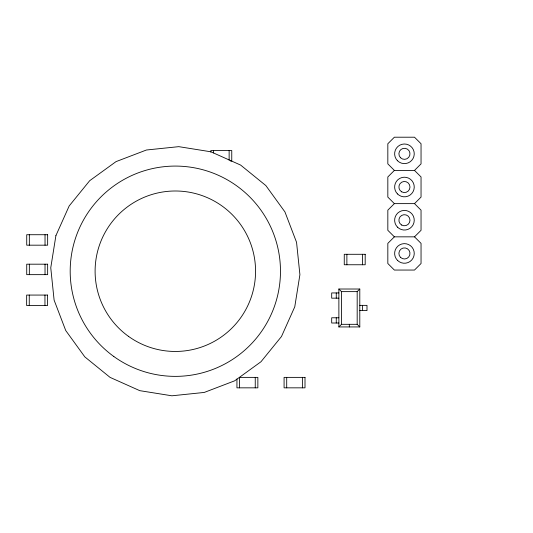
<?xml version="1.0" encoding="UTF-8"?>
<svg xmlns="http://www.w3.org/2000/svg" width="533" height="533" viewBox="0 0 533 533"><rect width="100%" height="100%" fill="white"/><g stroke="black" fill="none" stroke-linecap="round" stroke-linejoin="round"><path stroke-width="0.8" d="M414.507 203.626L421.043 197.09L421.043 176.956L414.507 170.413L394.373 170.413L387.831 176.956L387.831 197.09L394.373 203.626L414.507 203.626L421.043 210.162L421.043 230.303L414.507 236.839L394.373 236.839L387.831 243.374L387.831 263.509L394.373 270.051L414.507 270.051L421.043 263.509L421.043 243.374L414.507 236.839M414.507 170.413L421.043 163.878L421.043 143.743L414.507 137.208L394.373 137.208L387.831 143.743L387.831 163.878L394.373 170.413M394.373 203.626L387.831 210.162L387.831 230.303L394.373 236.839M359.795 326.936L357.183 324.317L357.183 291.631L359.795 289.019L338.875 289.019L338.875 326.936L359.795 326.936L359.795 289.019M338.875 326.936L341.493 324.317L341.493 291.631L338.875 289.019M230.449 160.999L231.755 160.999L231.755 150.539L210.835 150.539L210.835 152.152M341.493 291.631L357.183 291.631M338.875 292.937L331.686 292.937L331.686 298.167L338.875 298.167M359.795 305.362L366.99 305.362L366.99 310.592L359.795 310.592M338.875 317.781L331.686 317.781L331.686 323.011L338.875 323.011M341.493 324.317L357.183 324.317M362.567 254.294L362.567 264.754M362.413 305.362L362.413 310.592M349.335 324.317L349.335 326.936M346.876 254.294L346.876 264.754M336.263 292.937L336.263 298.167M336.263 317.781L336.263 323.011M302.391 377.377L302.391 387.837M286.701 377.377L286.701 387.837M255.247 377.377L255.247 387.837M239.557 387.837L239.557 377.377L257.859 377.377L257.859 387.837L236.938 387.837L236.938 378.99M229.137 150.539L229.137 160.193M213.447 150.539L213.447 152.951M45.032 234.72L45.032 245.18M45.032 264.188L45.032 274.648M44.959 295.069L44.959 305.529M29.342 234.72L29.342 245.18M29.342 264.188L29.342 274.648M29.268 295.069L29.268 305.529M55.898 235.653L50.762 267.773L54.113 300.132L65.726 330.52L84.807 356.87L110.064 377.384L139.759 390.656L171.886 395.799L204.246 392.441L234.633 380.829L260.983 361.747L281.491 336.496L294.769 306.795L299.906 274.675L296.555 242.315L284.942 211.927L265.86 185.577L240.61 165.07L210.908 151.792L178.782 146.655L146.422 150.006L116.034 161.619L89.691 180.7L69.177 205.951L55.898 235.653M47.644 234.72L26.723 234.72L26.723 245.18L47.644 245.18L47.644 234.72M365.185 254.294L344.265 254.294L344.265 264.754L365.185 264.754L365.185 254.294M47.644 264.188L26.723 264.188L26.723 274.648L47.644 274.648L47.644 264.188M47.57 295.069L26.65 295.069L26.65 305.529L47.57 305.529L47.57 295.069M305.003 377.377L284.082 377.377L284.082 387.837L305.003 387.837L305.003 377.377M397.505 160.746A9.807 9.807 0 0 0 413.914 156.349A9.807 9.807 0 0 0 401.902 144.336A9.807 9.807 0 0 0 397.505 160.746M400.516 157.735A5.55 5.55 0 0 0 409.797 155.243A5.55 5.55 0 0 0 403.001 148.454A5.55 5.55 0 0 0 400.516 157.735M397.505 260.377A9.807 9.807 0 0 0 413.914 255.98A9.807 9.807 0 0 0 401.902 243.967A9.807 9.807 0 0 0 397.505 260.377M400.516 257.366A5.55 5.55 0 0 0 409.797 254.881A5.55 5.55 0 0 0 403.001 248.085A5.55 5.55 0 0 0 400.516 257.366M397.505 227.165A9.807 9.807 0 0 0 413.914 222.767A9.807 9.807 0 0 0 401.902 210.762A9.807 9.807 0 0 0 397.505 227.165M401.662 225.033A5.55 5.55 0 0 0 409.984 220.229A5.55 5.55 0 0 0 401.662 215.425A5.55 5.55 0 0 0 401.662 225.033M397.505 193.952A9.807 9.807 0 0 0 413.914 189.561A9.807 9.807 0 0 0 401.902 177.549A9.807 9.807 0 0 0 397.505 193.952M401.662 191.827A5.55 5.55 0 0 0 409.984 187.023A5.55 5.55 0 0 0 401.662 182.219A5.55 5.55 0 0 0 401.662 191.827M113.822 356.497A105.141 105.141 0 0 0 279.938 281.864A105.141 105.141 0 0 0 132.244 175.317A105.141 105.141 0 0 0 113.822 356.497M128.393 336.29A80.23 80.23 0 0 0 255.154 279.339A80.23 80.23 0 0 0 142.451 198.043A80.23 80.23 0 0 0 128.393 336.29"/></g></svg>
